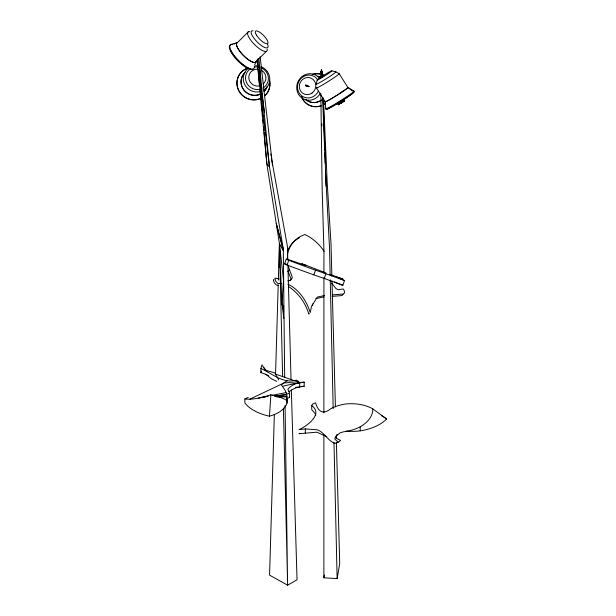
<?xml version="1.0" encoding="UTF-8"?>
<svg xmlns="http://www.w3.org/2000/svg" width="616" height="616" viewBox="0 0 616 616"><rect width="100%" height="100%" fill="white"/><g stroke="black" fill="none" stroke-linecap="round" stroke-linejoin="round"><path stroke-width="0.92" d="M336.39 442.403L339.716 563.548L337.137 578.593L323.885 577.816L323.885 434.919M323.885 412.859L323.924 277.808M323.924 273.042L323.947 251.105L322.153 188.95L320.82 93.825M279.402 266.72L279.441 243.636L266.867 164.01L259.829 89.674M279.256 267.621L279.441 243.636L283.306 250.735L276.276 223.6L283.298 249.157L284.677 377.469M274.343 414.676L269.562 575.144L287.626 585.2L297.043 579.764L291.337 389.789M275.575 373.358L278.209 284.954M278.347 280.149L279.441 243.636L283.514 280.18L281.951 303.341L283.83 318.349M278.709 379.926L274.728 372.88L265.273 370.162L261.954 364.865L260.891 368.537C272.326 373.535 282.79 383.837 296.373 380.28L298.591 381.373L299.661 383.321L289.127 382.598L283.953 382.967L249.842 399.176M269.446 416.162L270.894 394.787A44.591 13.067 -24.3 0 1 244.875 398.937L244.875 403.01A42.989 24.817 0 0 0 269.446 416.162A30.515 17.618 0 0 0 286.979 403.141A34.958 20.182 0 0 0 286.702 397.874M322.491 76.623L322.276 71.849L320.82 71.764L320.59 77.493M323.885 577.816L324.37 574.998M316.301 84.138L317.148 80.049M321.498 69.67L320.536 73.651L322.276 71.849L321.498 69.67L321.806 77.347M334.657 281.712L335.227 282.236M337.021 434.357L336.12 437.175L336.644 438.477L340.602 440.394L338.423 442.242L337.014 442.211M276.8 381.42L271.209 378.663L266.235 374.474L260.891 372.618L261.43 371.094M284.53 263.825L286.255 259.144M324.871 278.632L324.224 278.424A34.958 0.662 20.2 0 1 313.829 274.851A30.515 0.578 20.2 0 1 287.033 265.034L288.75 260.345A42.989 0.816 20.2 0 1 290.19 260.198A36.167 0.685 20.2 0 1 302.163 264.318L306.491 265.65L302.009 263.902M313.829 274.851L315.546 270.17A34.958 0.662 20.2 0 0 325.949 273.743L344.56 280.55L336.375 277.031L342.835 279.04L329.76 274.336M325.949 273.743L324.224 278.424L341.056 284.7L342.819 285.285L344.56 280.55M254.67 64.842L256.094 61.508A13.398 4.15 45.3 0 1 243.489 55.509A13.498 4.181 45.3 0 1 237.275 42.62L230.892 44.521M312.166 305.243L312.897 303.75M290.236 280.326L290.945 278.986L288.057 271.163L289.474 269.615A34.958 31.724 42.4 0 1 288.219 265.35M315.877 415.192L315.407 413.875L311.742 409.686L311.742 405.605L312.736 404.019L315.507 402.748C318.087 411.242 322.692 415.377 330.923 408.631A34.958 20.182 0 0 1 345.491 404.019A30.515 17.618 0 0 1 372.803 408.862L386.64 418.98A42.989 24.817 0 0 1 360.221 430.869A36.167 20.882 0 0 1 346.115 431.061M309.217 313.613L308.847 314.129C305.528 303.003 298.514 293.07 288.773 286.694M343.112 294.34L342.226 295.357L340.725 295.688L332.124 296.373M248.394 31.739L237.337 42.697A13.398 4.15 45.3 0 0 243.489 55.509A13.498 4.181 45.3 0 0 256.164 61.569M255.347 62.293L266.405 51.344M337.206 103.242L338.199 104.82L339.909 103.75L338.877 102.087M338.199 104.82L339.909 103.75M339.955 101.655L340.948 103.234L342.65 102.164L341.587 100.393M341.895 100.323L342.881 101.902L343.289 101.586M343.435 101.432L343.836 101.116L342.126 102.187L344.59 100.831L343.597 99.261M340.948 103.234L342.65 102.164M342.881 101.902L344.59 100.831M339.87 103.657L340.725 103.126M287.202 380.765L282.521 383.699L281.474 385L284.669 389.558A36.583 23.993 1 0 1 286.825 400.9L286.979 403.141M289.05 391.591L293.878 388.735L297.851 387.195M299.638 433.387L298.983 433.733L316.878 432.17L326.734 436.682M296.065 387.541A127.612 59.875 -4 0 1 304.196 386.232L304.196 382.159C298.275 382.267 291.568 384.538 287.857 389.258L289.589 393.293L286.255 394.271M287.834 398.175L289.589 397.374L289.589 393.293M233.98 44.09L236.498 43.043M287.795 280.927L289.897 280.473L291.299 279.448L292.361 277.439L289.474 269.615M324.54 295.511L317.255 297.097L311.426 306.706L310.256 312.582C306.552 300.993 299.191 289.389 287.849 284.184M315.846 298.645L323.947 296.874M258.281 398.136L268.476 396.096M272.18 395.357L286.078 392.577M260.653 397.643L263.448 397.32M274.597 396.034L286.679 394.633L274.428 395.895M263.117 397.058L265.943 396.766M372.803 408.862A42.989 24.817 0 0 1 360.221 426.796A36.167 20.882 0 0 1 343.628 431.801L340.286 432.771L337.206 435.158L335.004 437.907L334.942 439.323L338.122 441.888L335.042 443.451C328.043 441.056 324.586 432.678 317.556 429.837L305.305 428.928L298.983 429.652C307.107 426.103 323.515 414.037 311.742 405.605M299.445 386.571L304.196 386.232M332.609 294.872L342.142 294.132L343.636 293.809L344.529 292.793L344.198 290.413L343.235 289.004L338.138 289.713L335.99 288.581L331.693 283.144M281.62 283.645L277.878 283.445L275.799 281.397L274.844 278.093L279.194 278.894M309.055 86.463L306.298 86.54L305.336 84.715L309.055 86.463L306.067 85.601M276.492 396.873L287.002 396.719L276.792 396.558M295.603 387.241L299.661 387.402L299.692 382.89M278.532 285.27L276.469 285L274.389 282.944L273.389 280.349L273.435 279.641L273.981 279.872M296.003 380.272L296.681 380.434M331.832 70.855A8.662 0.524 -32.1 0 1 321.005 78.163A8.662 0.524 -32.1 0 1 320.628 77.331A8.662 0.524 -32.1 0 1 331.832 70.855L335.882 71.879L339.177 73.666L347.863 87.503M301.925 263.833L303.457 264.356M275.39 374.043L299.445 382.498M268.468 375.675L265.273 374.235M304.851 264.865L325.864 272.911M339.185 283.814L342.835 285.239M338.392 283.514L336.197 282.644M347.94 87.457L353.961 91.099M348.625 88.08L352.475 90.968M266.736 370.986L263.563 367.213M343.197 99.576L344.182 101.147M342.342 100.108L343.328 101.686M341.256 100.901L342.25 102.479M340.402 101.44L341.395 103.011M338.507 102.495L339.501 104.066M337.614 102.926L338.646 104.605M316.47 87.888L325.148 101.725M289.366 396.989L289.589 397.374M282.621 376.415L279.441 243.636L281.951 303.341L283.699 306.783M288.057 271.163L288.596 272.557M281.951 303.341L283.73 311.211M271.363 157.719L287.487 246.731L287.772 259.228M283.298 249.157L269.485 167.005L258.481 75.375M264.572 112.435L257.573 65.758L259.775 67.899L260.468 85.07M270.801 153.946L271.086 155.833M260.137 56.711L272.495 165.273M258.843 58.343L269.485 167.005L266.867 164.01L264.718 139.147M257.026 60.052L259.475 85.863M325.071 101.779L325.725 108.778M257.788 58.813L258.535 67.421M258.859 71.248L259.028 73.158M259.19 75.075L260.014 84.638M260.429 89.42L262.331 111.411M262.493 113.321L262.739 116.193M263.07 120.02L263.317 122.884M263.648 126.711L263.979 130.538M264.141 132.448L264.557 137.229M325.456 170.863L329.568 248.972L330.137 274.952M323.462 98.591L327.196 182.636L331 243.366L331.855 276.068M322.599 97.42L324.678 150.835M324.755 152.745L325.163 163.232M322.276 71.849L322.468 77.608M323.13 97.775L326.049 186.124M291.022 379.233L287.903 264.988M335.412 406.83L331.986 280.873M336.205 435.674L336.29 438.561M283.383 408.162L287.626 585.2L285.069 405.359M330.245 279.764L333.194 408.547M333.972 442.173L337.137 578.593M320.82 71.764L320.851 73.065M321.829 123.885L321.868 125.81M360.221 426.796L360.221 430.869M305.305 428.928L305.305 433.002M260.891 368.537L260.891 372.618M353.084 92.246A15.808 0.947 -32.1 0 1 346.261 97.829A15.808 0.947 -32.1 0 1 329.491 107.954M328.836 108.285A15.808 0.947 -32.1 0 1 326.842 108.97M347.463 87.503A13.498 0.809 -32.1 0 1 336.837 95.364A13.498 0.809 -32.1 0 1 325.371 101.34M353.376 91.16A16.663 1.001 -32.1 0 1 340.255 100.862A16.663 1.001 -32.1 0 1 326.095 108.239M353.776 91.799A16.663 1.001 -32.1 0 1 340.656 101.501A16.663 1.001 -32.1 0 1 326.495 108.878M343.597 90.752A11.496 0.693 -32.1 0 1 342.327 91.638M341.626 92.115A11.496 0.693 -32.1 0 1 340.101 93.132M338.708 73.712A13.398 0.809 -32.1 0 1 328.159 81.52A13.398 0.809 -32.1 0 1 316.77 87.449M335.474 71.918A11.55 0.693 -32.1 0 1 326.38 78.648A11.55 0.693 -32.1 0 1 316.562 83.761M347.385 87.557A13.398 0.809 -32.1 0 1 336.837 95.357A13.398 0.809 -32.1 0 1 325.448 101.294M252.776 69.4A16.663 5.159 45.3 0 1 236.529 59.39A16.663 5.159 45.3 0 1 230.384 45.022M254.316 66.174A16.663 5.159 45.3 0 1 238.538 60.46A16.663 5.159 45.3 0 1 232.586 44.367M245.699 66.851A15.808 4.897 45.3 0 1 241.526 63.802M239.701 62.201A15.808 4.897 45.3 0 1 232.117 53.222M231.693 52.506A15.808 4.897 45.3 0 1 230.677 50.497M267.228 49.157A13.398 4.15 45.3 0 1 254.547 44.56A13.398 4.15 45.3 0 1 249.75 31.624M267.575 44.26A11.55 3.581 45.3 0 1 258.235 42.997A11.55 3.581 45.3 0 1 253.014 30.8M260.899 67.722A11.55 11.204 33.4 0 1 263.086 87.949M261.777 88.619A11.55 11.204 33.4 0 1 250.212 68.915M254.262 67.167A11.55 11.204 33.4 0 1 257.234 66.936M261.092 66.697A13.398 12.998 33.4 0 1 269.731 77.855A13.398 12.998 33.4 0 1 263.633 90.167M259.652 91.722A13.398 12.998 33.4 0 1 244.475 84.076A13.398 12.998 33.4 0 1 248.695 68.083M255.109 65.812A13.398 12.998 33.4 0 1 256.841 65.789M261.477 85.177A8.662 8.408 33.4 0 1 249.018 79.387A8.662 8.408 33.4 0 1 257.573 69.146M261.839 70.501A8.662 8.408 33.4 0 1 263.286 83.922M260.645 98.375A16.663 16.162 33.4 0 1 238.261 89.328A16.663 16.162 33.4 0 1 247.963 67.96M269.546 80.072A16.663 16.162 33.4 0 1 264.895 95.596M260.753 93.971A13.498 13.09 33.4 0 1 243.536 89.69A13.498 13.09 33.4 0 1 245.114 72.388M266.897 87.087A13.498 13.09 33.4 0 1 264.179 91.422M260.707 93.886A13.398 12.998 33.4 0 1 243.874 89.99A13.398 12.998 33.4 0 1 244.575 73.05M266.813 87.056A13.398 12.998 33.4 0 1 264.11 91.353M260.545 98.529A16.663 16.162 33.4 0 1 238.33 89.882A16.663 16.162 33.4 0 1 247.047 68.399M269.631 81.058A16.663 16.162 33.4 0 1 264.795 95.742M381.381 415.623A48.341 27.913 0 0 1 386.64 418.98M244.875 398.937A127.612 59.875 -4 0 1 248.286 397.405M282.836 386.178A127.612 59.875 -4 0 1 304.196 382.159M270.894 394.787A30.515 4.759 8.7 0 1 286.825 400.9M287.426 259.559A34.958 31.724 42.4 0 1 287.641 253.815A30.515 27.697 42.4 0 1 304.982 234.534A42.989 39.016 42.4 0 1 324.07 251.336M287.533 250.989A30.515 27.697 42.4 0 1 297.397 238.985M298.036 238.585A30.515 27.697 42.4 0 1 299.353 237.845M315.546 270.17A30.515 0.578 20.2 0 1 288.75 260.345M287.033 265.034A42.989 0.816 20.2 0 1 284.777 263.802M285.162 263.887A42.989 0.816 20.2 0 1 286.471 264.256M318.287 91.253A11.55 10.888 -65 0 1 301.84 95.927A11.55 10.888 -65 0 1 300.993 78.486A11.55 10.888 -65 0 1 317.733 79.864M321.413 100.162A13.498 12.72 -65 0 1 305.805 99.584M317.941 76.276A13.498 12.72 -65 0 1 320.297 77.123M321.36 100.077A13.398 12.628 -65 0 1 305.867 99.507M317.918 76.369A13.398 12.628 -65 0 1 320.251 77.216M324.955 103.604A16.663 15.7 -65 0 1 323.515 104.528M321.213 105.621A16.663 15.7 -65 0 1 301.501 96.735M312.258 74.436A16.663 15.7 -65 0 1 319.673 73.905M322.06 74.528A16.663 15.7 -65 0 1 323.577 75.167M325.186 103.704A16.663 15.7 -65 0 1 323.747 104.635M321.437 105.729A16.663 15.7 -65 0 1 301.725 96.843M312.481 74.544A16.663 15.7 -65 0 1 319.897 74.012M322.291 74.636A16.663 15.7 -65 0 1 323.8 75.267M320.435 93.247A13.398 12.628 -65 0 1 301.547 97.728A13.398 12.628 -65 0 1 300.585 77.878A13.398 12.628 -65 0 1 319.727 78.579M256.464 35.143A8.662 2.687 45.3 0 0 267.475 43.667A8.662 2.687 45.3 0 0 261.015 33.179A8.662 2.687 45.3 0 0 256.464 35.143M312.05 93.062A8.662 8.162 -65 0 0 311.334 78.278A8.662 8.162 -65 0 0 299.322 86.894A8.662 8.162 -65 0 0 312.05 93.062"/></g></svg>
